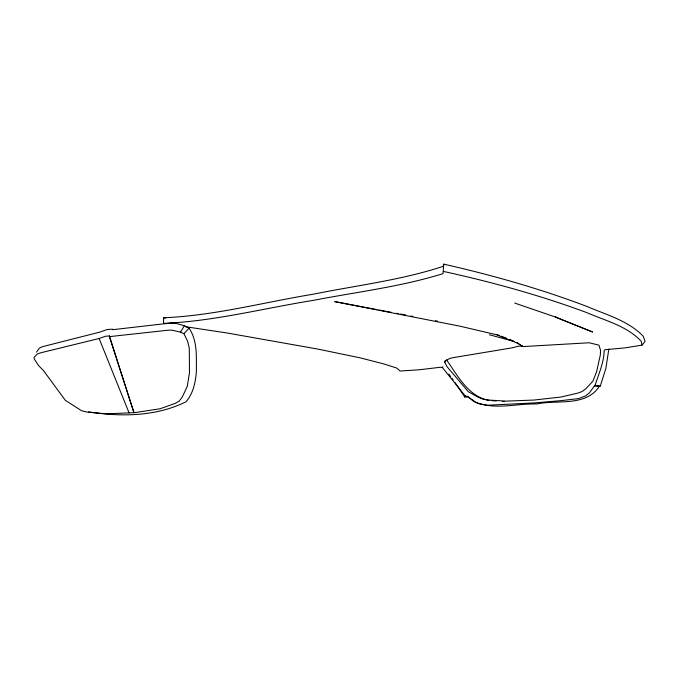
<?xml version="1.0" encoding="UTF-8"?>
<svg xmlns="http://www.w3.org/2000/svg" width="679" height="679" viewBox="0 0 679 679"><rect width="100%" height="100%" fill="white"/><g stroke="black" fill="none" stroke-linecap="round" stroke-linejoin="round"><path stroke-width="1.02" d="M608.842 348.972L605.897 368.358L600.261 386.139L594.244 386.207L589.474 392.776L585.765 395.865L578.584 398.607L560.761 400.669L533.864 402.944L486.97 405.244L478.822 403.784L473.857 401.578L467.636 396.426L465.208 395.908L442.394 367.534L440.484 367.254L419.393 369.766L400.101 371.031L396.782 368.086L383.932 363.961L360.371 357.892L317.475 349.014L226.778 332.939L185.308 326.684M165.608 323.705L163.537 323.391L163.605 317.755C214.131 315.718 263.639 302.325 313.426 294.168C356.653 285.426 401.323 280.155 443.158 266.346L443.71 264.131C492.275 275.156 540.221 288.753 586.826 306.407C606.288 314.776 628.058 320.539 643.234 336.241L645.05 341.393L642.105 345.11L624.867 347.903L605.048 349.702L604.157 350.347C603.987 362.594 598.717 373.883 595.084 385.358L594.244 386.207M163.537 323.391C214.029 321.311 263.554 308.308 313.35 300.373C356.585 291.97 401.094 286.767 443.064 273.612L443.71 264.131M109.37 336.64L109.429 335.952L105.576 336.224L99.126 338.498L40.434 352.876L37.226 354.056L33.95 357.527L34.425 359.191L38.397 365.429L43.507 370.598L65.362 400.372L81.862 410.88L86.971 412.051L106.484 413.817L134.671 412.654L160.032 408.775L175.284 403.368L179.205 401.119L182.303 396.952L187.26 386.368L189.475 372.839L189.28 348.055L187.599 341.24L183.95 333.669L180.529 332.192L172.313 330.232L168.757 330.138L109.37 336.64L133.95 412.688L109.429 335.952M444.745 362.196L445.178 361.016L449.549 358.546L452.8 357.706L512.314 347.818L518.179 346.248L522.304 346.095L522.906 346.587L589.194 342.768L598.937 345.17L600.559 350.322L600.338 354.947L596.544 371.914L592.877 381.233L585.985 388.6L582.183 391.511L577.787 393.116L560.795 397.054L534.042 400.05L506.279 401.119L487.768 400.007L482.947 399.201L478.16 397.164L468.332 391.749L447.028 366.677L444.745 362.196L445.39 360.566M475.495 402.002L468.306 397.045L464.776 397.037L465.208 395.908M442.394 367.534L442.878 366.711M180.529 332.192L184.357 325.682L189.042 328.161C197.716 341.002 196.248 356.56 196.392 371.269C195.594 382.039 193.294 393.226 186.131 401.671C156.425 416.626 120.947 416.982 88.669 411.898M36.556 352.129L39.238 348.217L42.106 346.782L99.601 332.167L107.265 329.485L112.536 329.171L112.612 329.705L171.312 322.958L175.428 323.263L184.357 325.682M599.133 386.563C585.756 407.035 557.035 399.532 536.673 403.997C516.838 403.334 495.373 410.175 476.352 402.375M183.95 333.669L189.042 328.161M492.088 400.661L496.23 400.983M502.452 401.45L504.531 401.612M595.084 385.358L600.261 386.139M163.605 317.755L165.676 318.078M489.007 400.347C468.289 396.629 457.671 375.597 446.519 359.845M376.896 309.616L334.671 301.603L459.819 326.149L496.383 334.722L516.965 342.954L522.906 346.587M378.958 310.006L391.316 312.323M396.468 313.282L398.531 313.673M400.593 314.054L405.745 315.022M410.88 315.998L412.925 316.397M435.4 320.751L437.437 321.15M443.625 271.464C492.122 282.091 540.017 295.28 586.597 312.544C605.362 320.692 626.675 325.861 641.197 341.223L642.105 345.11M489.423 334.772L514.003 341.384M555.38 317.042L592.428 331.938L555.38 317.042L557.103 317.619L514.75 303.08M496.493 334.365L499.43 335.502M501.382 336.258L506.271 338.15M510.184 339.661L513.112 340.799M516.829 342.454L522.304 346.095M448.853 374.061L450.678 376.565M451.9 378.228L453.114 379.892M454.947 382.396L464.776 397.037M99.126 338.498L129.069 412.883"/></g></svg>
